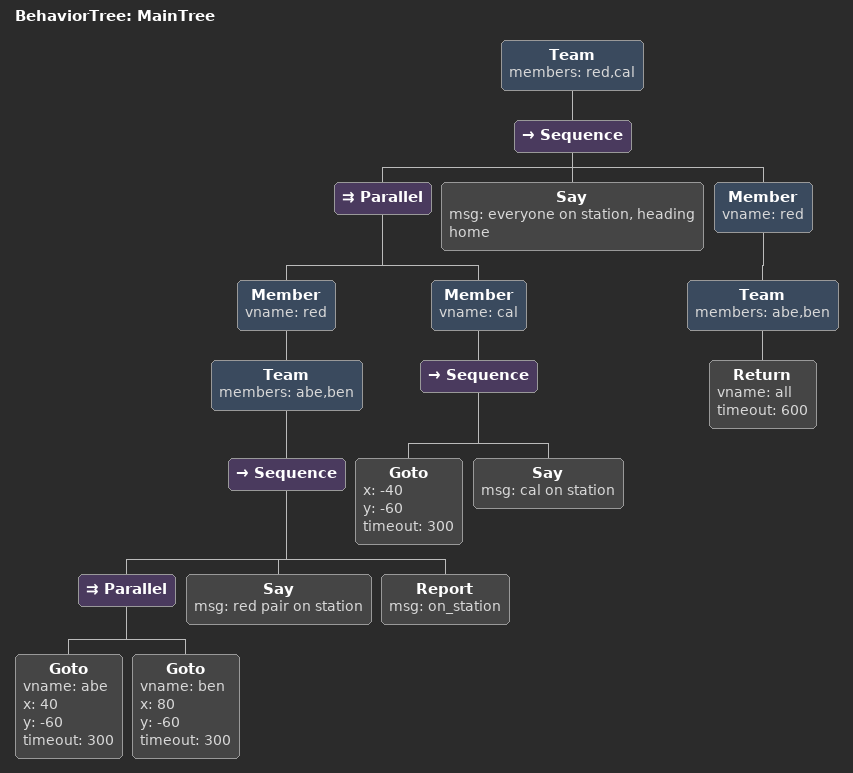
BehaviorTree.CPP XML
<root BTCPP_format="4" main_tree_to_execute="MainTree">
  <BehaviorTree ID="MainTree">
    <Team members="red,cal">
      <Sequence>
        <Parallel>
          <Member vname="red">
            <Team members="abe,ben">
              <Sequence>
                <Parallel>
                  <Goto vname="abe" x="40" y="-60" timeout="300"/>
                  <Goto vname="ben" x="80" y="-60" timeout="300"/>
                </Parallel>
                <Say msg="red pair on station"/>
                <Report msg="on_station"/>
              </Sequence>
            </Team>
          </Member>
          <Member vname="cal">
            <Sequence>
              <Goto x="-40" y="-60" timeout="300"/>
              <Say msg="cal on station"/>
            </Sequence>
          </Member>
        </Parallel>
        <Say msg="everyone on station, heading home"/>
        <Member vname="red">
          <Team members="abe,ben">
            <Return vname="all" timeout="600"/>
          </Team>
        </Member>
      </Sequence>
    </Team>
  </BehaviorTree>
</root>
